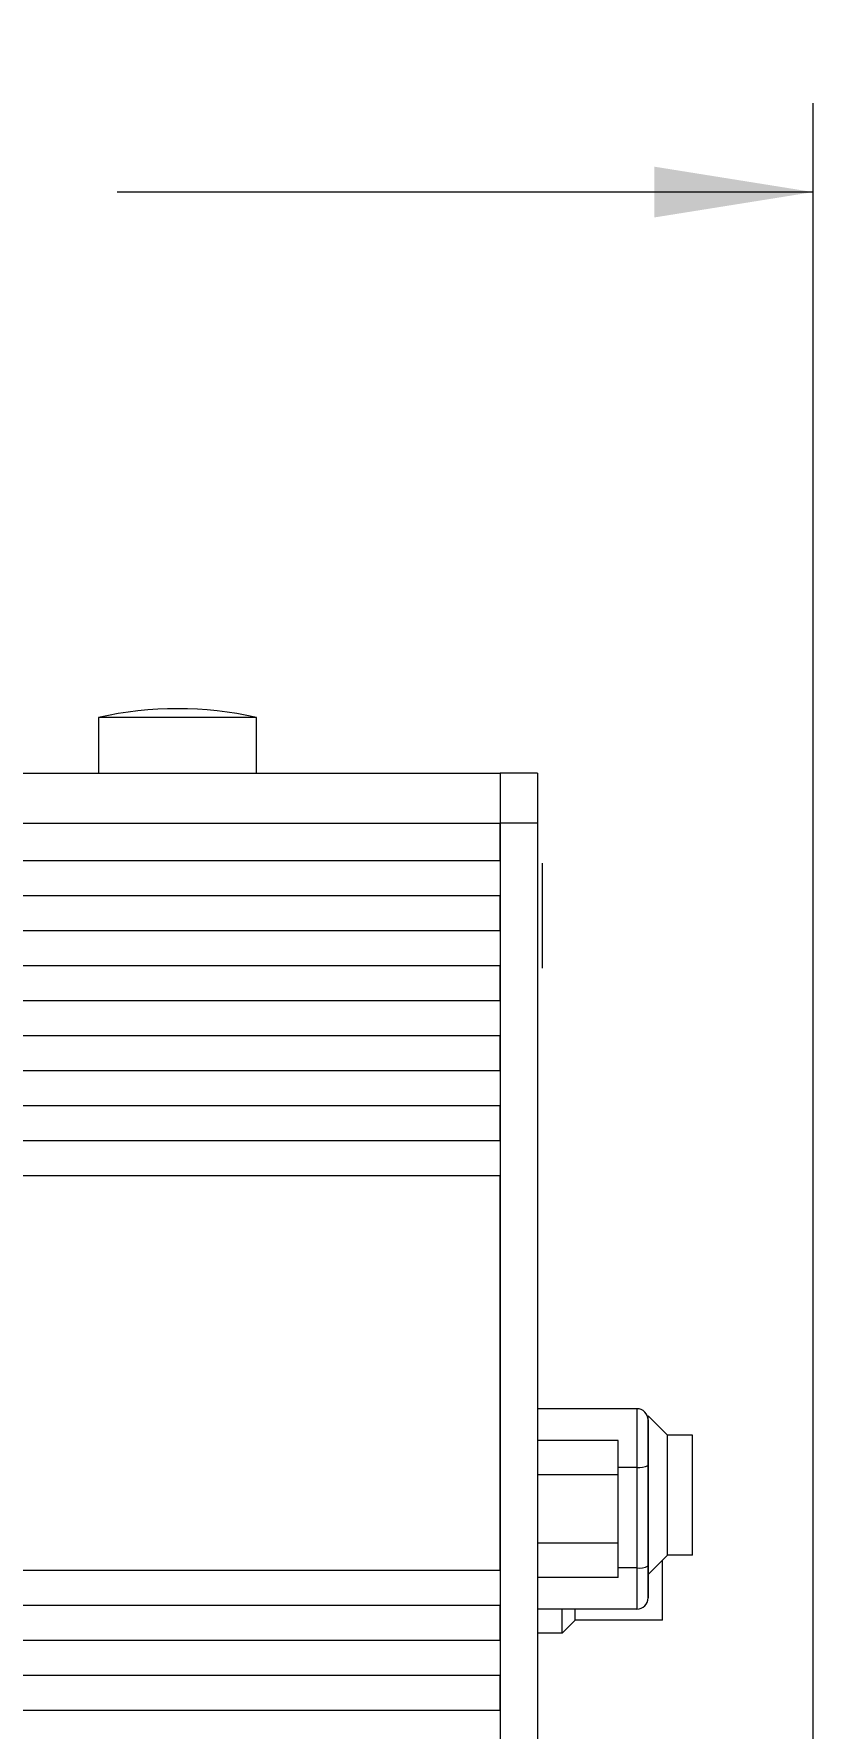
# Model space of a CAD drawing. Header units: millimetres. Extents: x 2 to 278, y 1 to 215.
# Drawn here: x 149.19 to 164.77, y 64.3 to 98.19 of the extents above; entities that cross this region are included whole.
import ezdxf

# ---------------------------------------------------------------- set-up
doc = ezdxf.new("R2010")
doc.units = ezdxf.units.MM
doc.styles.add('SLDTEXTSTYLE0', font='GOTHIC.TTF', dxfattribs={"width": 0.913})
doc.dimstyles.new('SLDDIMSTYLE0', dxfattribs={"dimtxt": 2.116667, "dimasz": 3.175, "dimexe": 0, "dimexo": 0.0625, "dimgap": 0.529167, "dimtad": 0, "dimtih": 1, "dimtoh": 1, "dimdec": 1, "dimlfac": 2, "dimrnd": 1e-09, "dimzin": 4, "dimdsep": 46, "dimtxsty": 'SLDTEXTSTYLE0', "dimsah": 1, "dimcen": 0.09, "dimadec": 0, "dimazin": 1, "dimtfac": 1, "dimtdec": 1, "dimtofl": 0, "dimtmove": 0, "dimatfit": 3, "dimfxl": 1, "dimfrac": 2, "dimtolj": 1, "dimtzin": 12, "dimarcsym": 0})

# ---------------------------------------------------------------- blocks, each defined once
blk = doc.blocks.new('_D_11')
at = {"color": 7, "linetype": 'Continuous', "lineweight": 0}
for p, q in [((123.75, 60.636), (123.75, 96.801)), ((164.766, 60.636), (164.766, 96.801)), ((123.75, 95.023), (137.666, 95.023)), ((140.379, 95.023), (139.735, 95.023)), ((139.735, 95.023), (139.735, 91.659)), ((148.136, 95.023), (148.78, 95.023)), ((148.78, 95.023), (148.78, 91.659)), ((164.766, 95.023), (150.85, 95.023)), ((139.735, 91.659), (140.379, 91.659)), ((148.78, 91.659), (148.136, 91.659))]:
    blk.add_line(p, q, dxfattribs=at)
at = {"color": 7, "linetype": 'Continuous', "lineweight": 18}
for points in [[(123.75, 95.023), (126.925, 94.515), (126.925, 95.531)], [(164.766, 95.023), (161.591, 95.531), (161.591, 94.515)]]:
    blk.add_solid(points, dxfattribs=at)
at = {"color": 7, "linetype": 'Continuous', "lineweight": 18, "char_height": 2.1167, "attachment_point": 1, "style": 'SLDTEXTSTYLE0'}
for s, insert in [('82.0mm', (138.876, 98.156)), ('3.23in', (140.379, 94.363))]:
    blk.add_mtext(s, dxfattribs=dict(at, insert=insert))

msp = doc.modelspace()

# ---------------------------------------------------------------- linework, layer by layer
at = {"color": 7, "linetype": 'Continuous', "lineweight": 18}
for p, q in [((150.48, 84.512), (150.477, 83.398)), ((153.635, 84.512), (150.48, 84.512)), ((153.639, 83.398), (153.635, 84.512)), ((130.008, 83.398), (158.508, 83.398)), ((159.258, 83.398), (158.508, 83.398)), ((158.508, 83.398), (158.508, 82.398)), ((159.258, 83.398), (159.258, 82.398)), ((130.008, 82.398), (158.508, 82.398)), ((158.508, 82.398), (158.508, 60.048)), ((159.258, 82.398), (158.508, 82.398)), ((158.508, 81.648), (158.508, 82.398)), ((159.258, 82.398), (159.258, 60.048)), ((158.508, 81.648), (130.008, 81.648)), ((159.358, 81.598), (159.358, 81.598)), ((159.358, 79.498), (159.358, 81.598)), ((158.508, 80.948), (130.008, 80.948)), ((158.508, 80.248), (158.508, 80.948)), ((158.508, 80.248), (130.008, 80.248)), ((158.508, 79.548), (130.008, 79.548)), ((158.508, 78.848), (158.508, 79.548)), ((159.358, 79.498), (159.358, 79.498)), ((158.508, 78.848), (130.008, 78.848)), ((159.258, 78.496), (159.258, 78.496)), ((158.508, 78.148), (130.008, 78.148)), ((158.508, 77.448), (158.508, 78.148)), ((158.508, 77.448), (130.008, 77.448)), ((158.508, 76.748), (130.008, 76.748)), ((158.508, 76.048), (158.508, 76.748)), ((158.508, 76.048), (130.008, 76.048)), ((158.508, 75.348), (130.008, 75.348)), ((158.508, 67.448), (158.508, 75.348)), ((159.258, 72.196), (159.258, 72.196)), ((161.24, 70.686), (159.258, 70.686)), ((161.24, 70.686), (159.258, 70.686)), ((161.468, 70.543), (161.468, 70.543)), ((161.855, 70.156), (161.468, 70.543)), ((161.468, 67.368), (161.468, 70.543)), ((162.355, 70.156), (161.855, 70.156)), ((161.855, 67.756), (161.855, 70.156)), ((162.355, 67.756), (162.355, 70.156)), ((160.865, 70.052), (159.258, 70.052)), ((160.865, 69.366), (160.865, 70.052)), ((161.24, 69.512), (160.865, 69.512)), ((161.24, 69.512), (161.24, 67.502)), ((161.465, 69.551), (161.465, 67.541)), ((160.865, 69.366), (159.258, 69.366)), ((160.865, 67.995), (160.865, 69.366)), ((160.865, 67.995), (159.258, 67.995)), ((160.865, 67.31), (160.865, 67.995)), ((158.508, 67.448), (130.008, 67.448)), ((161.24, 67.502), (160.865, 67.502)), ((161.855, 67.756), (161.468, 67.368)), ((161.758, 66.456), (161.758, 67.659)), ((162.355, 67.756), (161.855, 67.756)), ((160.865, 67.31), (159.258, 67.31)), ((161.468, 67.368), (161.468, 67.368)), ((158.508, 66.748), (130.008, 66.748)), ((158.508, 66.048), (158.508, 66.748)), ((161.24, 66.676), (159.258, 66.676)), ((159.751, 66.199), (159.751, 66.676)), ((160.008, 66.456), (159.751, 66.199)), ((160.008, 66.456), (160.008, 66.676)), ((161.758, 66.456), (160.008, 66.456)), ((159.751, 66.199), (159.258, 66.199)), ((158.508, 66.048), (130.008, 66.048)), ((158.508, 65.348), (130.008, 65.348)), ((158.508, 64.648), (158.508, 65.348)), ((158.508, 64.648), (130.008, 64.648))]:
    msp.add_line(p, q, dxfattribs=at)
at = {"color": 7, "linetype": 'Continuous', "lineweight": 18, "flags": 128}
for points in [[(161.24, 70.686), (161.24, 70.684), (161.24, 70.678), (161.24, 70.668), (161.24, 70.655), (161.24, 70.638), (161.24, 70.617), (161.24, 70.592), (161.24, 70.564), (161.24, 70.533), (161.24, 70.498), (161.24, 70.46), (161.24, 70.419), (161.24, 70.375), (161.24, 70.329), (161.24, 70.28), (161.24, 70.228), (161.24, 70.175), (161.24, 70.12), (161.24, 70.063), (161.24, 70.004), (161.24, 69.945), (161.24, 69.884), (161.24, 69.823), (161.24, 69.761), (161.24, 69.698), (161.24, 69.636), (161.24, 69.574), (161.24, 69.512)], [(161.465, 70.461), (161.465, 70.459), (161.465, 70.453), (161.465, 70.442), (161.465, 70.428), (161.465, 70.41), (161.465, 70.388), (161.465, 70.363), (161.465, 70.333), (161.465, 70.301), (161.465, 70.265), (161.465, 70.226), (161.465, 70.184), (161.465, 70.14), (161.465, 70.093), (161.465, 70.044), (161.465, 69.993), (161.465, 69.94), (161.465, 69.886), (161.465, 69.832), (161.465, 69.776), (161.465, 69.72), (161.465, 69.663), (161.465, 69.607), (161.465, 69.551)], [(161.465, 69.551), (161.465, 69.607), (161.465, 69.663), (161.465, 69.72), (161.465, 69.776), (161.465, 69.832), (161.465, 69.886), (161.465, 69.94), (161.465, 69.993), (161.465, 70.044), (161.465, 70.093), (161.465, 70.14), (161.465, 70.184), (161.465, 70.226), (161.465, 70.265), (161.465, 70.301), (161.465, 70.333), (161.465, 70.363), (161.465, 70.388), (161.465, 70.41), (161.465, 70.428), (161.465, 70.442), (161.465, 70.453), (161.465, 70.459), (161.465, 70.461)], [(161.24, 67.502), (161.24, 67.44), (161.24, 67.379), (161.24, 67.319), (161.24, 67.26), (161.24, 67.204), (161.24, 67.149), (161.24, 67.096), (161.24, 67.045), (161.24, 66.997), (161.24, 66.952), (161.24, 66.91), (161.24, 66.871), (161.24, 66.835), (161.24, 66.802), (161.24, 66.773), (161.24, 66.748), (161.24, 66.726), (161.24, 66.708), (161.24, 66.694), (161.24, 66.684), (161.24, 66.678), (161.24, 66.676)], [(161.465, 67.541), (161.465, 67.486), (161.465, 67.431), (161.465, 67.378), (161.465, 67.326), (161.465, 67.276), (161.465, 67.228), (161.465, 67.183), (161.465, 67.141), (161.465, 67.101), (161.465, 67.064), (161.465, 67.031), (161.465, 67.001), (161.465, 66.975), (161.465, 66.953), (161.465, 66.934), (161.465, 66.92), (161.465, 66.909), (161.465, 66.903), (161.465, 66.901)], [(161.465, 66.901), (161.465, 66.903), (161.465, 66.909), (161.465, 66.92), (161.465, 66.934), (161.465, 66.953), (161.465, 66.975), (161.465, 67.001), (161.465, 67.031), (161.465, 67.064), (161.465, 67.101), (161.465, 67.141), (161.465, 67.183), (161.465, 67.228), (161.465, 67.276), (161.465, 67.326), (161.465, 67.378), (161.465, 67.431), (161.465, 67.486), (161.465, 67.541)]]:
    msp.add_lwpolyline(points, dxfattribs=at)
at = {"color": 7, "linetype": 'Continuous', "lineweight": 18}
for centre, radius, start, end in [((152.058, 77.49), 7.198, 77.3395, 102.6605), ((161.24, 70.461), 0.225, 0, 90), ((161.29, 69.895), 0.386, 262.6536, 297.0486), ((161.29, 67.885), 0.386, 262.6536, 297.0486), ((161.24, 66.901), 0.225, 270, 360)]:
    msp.add_arc(centre, radius, start, end, dxfattribs=at)

# ---------------------------------------------------------------- dimensions: what is measured, and where the dimension line sits
dim = msp.add_linear_dim(base=(164.766, 95.023), p1=(123.75, 59.366), p2=(164.766, 59.366), dimstyle='SLDDIMSTYLE0', dxfattribs=at)
dim.commit()
dim.dimension.update_dxf_attribs({"geometry": '_D_11', "text_midpoint": (144.258, 95.023), "dimtype": 160})

doc.saveas('drawing.dxf')
